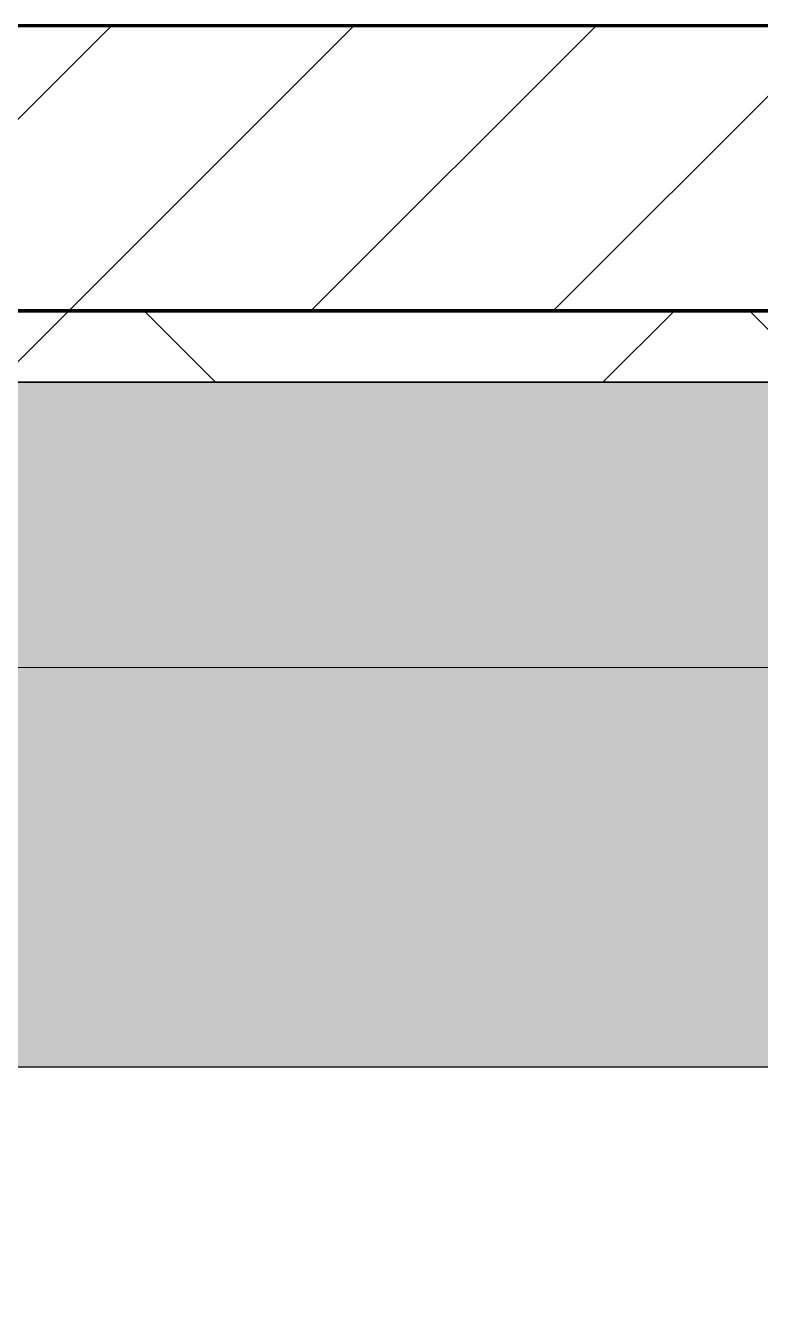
# Model space of a CAD drawing. Header units: millimetres. Extents: x -794334 to -714814, y -17806 to 22403.
# Drawn here: x -764793 to -764277, y 9255 to 10144 of the extents above; entities that cross this region are included whole.
import ezdxf
from ezdxf.xclip import XClip

# ---------------------------------------------------------------- set-up
doc = ezdxf.new("R2010")
doc.units = ezdxf.units.MM
doc.header["$XCLIPFRAME"] = 0
for name, color, linetype, lineweight in [('A-GENM', 1, 'Continuous', 9), ('A-GLAZ-CURT', 2, 'Continuous', 9), ('A-WALL', 5, 'Continuous', 35), ('A-WALL-FNSH', 2, 'Continuous', 35), ('A-WALL-PATT', 1, 'Continuous', 35)]:
    doc.layers.add(name, color=color, linetype=linetype, lineweight=lineweight)
doc.layers.add('A11_ALU.SOLID SHEET', color=2, linetype='Continuous')

# ---------------------------------------------------------------- blocks, each defined once
blk = doc.blocks.new('PPLS-PP19_Custom Tile Pattern - Custom Tile Pattern-V90-4252-01 ENLARGED CONCOURSE LEVEL - REFLECTED CEILING PLAN - SHEET 3')
at = {"layer": 'A-GLAZ-CURT'}
for p, q in [((-300, 0), (300, 0)), ((300, 0), (-300, 0)), ((195.99, 0), (207.24, 0)), ((207.24, 0), (195.99, 0)), ((208.36, 0), (213.31, 0)), ((213.31, 0), (208.36, 0)), ((230.06, 0), (300, 0)), ((-300, -50), (300, -50)), ((300, -50), (-300, -50))]:
    blk.add_line(p, q, dxfattribs=at)
at = {"layer": 'A-GLAZ-CURT', "flags": 128}
for points in [[(-207.71, 0), (-200.76, 0), (-194.02, 0), (-187.54, 0), (-181.38, 0), (-175.58, 0), (-170.25, 0), (-165.64, 0), (-162.01, 0), (-159.53, 0), (-157.46, 0), (-154.52, 0), (-149.42, 0), (-141.84, 0), (-132.81, 0), (-126.08, 0)], [(-125.17, 0), (-128.55, 0), (-134.16, 0), (-140.03, 0), (-145.5, 0), (-150.63, 0), (-155.53, 0), (-160.27, 0), (-164.95, 0), (-169.65, 0), (-174.47, 0), (-179.49, 0), (-184.81, 0), (-190.44, 0), (-196.37, 0), (-202.58, 0), (-209.04, 0)]]:
    blk.add_lwpolyline(points, dxfattribs=at)
at = {"layer": 'A-GLAZ-CURT'}
for points, knots in [([(-300, 0), (-284.65, 0), (-236.57, 0), (-179.47, 0), (-143.53, 0), (-131.04, 0)], [-5323.127839, -5323.127839, -5323.127839, -5323.127839, -4502.809032, -2700.551212, -1341.006173, -1341.006173, -1341.006173, -1341.006173]), ([(-199.15, 0), (-204.06, 0), (-229.61, 0), (-262.56, 0), (-294.48, 0), (-300, 0)], [-15473.903569, -15473.903569, -15473.903569, -15473.903569, -15131.813646, -13729.592194, -13439.944408, -13439.944408, -13439.944408, -13439.944408]), ([(-137.88, 0), (-140.56, 0), (-147.66, 0), (-147.69, 0), (-158.72, 0), (-174.02, 0), (-185.59, 0), (-209.77, 0), (-232.01, 0), (-255.22, 0), (-262.59, 0), (-264.9, 0), (-265.4, 0)], [-3187.727384, -3187.727384, -3187.727384, -3187.727384, -2919.378265, -2477.344047, -2237.412286, -2029.680487, -1755.085331, -1400.429864, -858.079193, -543.655514, -208.940337, 0, 0, 0, 0]), ([(-258.6, 0), (-257.91, 0), (-254.26, 0), (-241.25, 0), (-225.99, 0), (-213.1, 0), (-205.2, 0), (-201.08, 0), (-200.04, 0)], [-5722.54675, -5722.54675, -5722.54675, -5722.54675, -5657.471696, -5413.335975, -5017.494783, -4832.723979, -4666.091899, -4608.762483, -4608.762483, -4608.762483, -4608.762483]), ([(-133.82, 0), (-135.51, 0), (-137.8, 0), (-149.31, 0), (-162.01, 0), (-177.91, 0), (-199.46, 0), (-216.65, 0), (-231.26, 0), (-233.46, 0), (-234, 0)], [-2731.647847, -2731.647847, -2731.647847, -2731.647847, -2418.507304, -2308.929706, -2113.765672, -1763.376603, -1422.553702, -978.033455, -846.069444, -682.911962, -682.911962, -682.911962, -682.911962]), ([(-223.63, 0), (-219.39, 0), (-206.17, 0), (-188.58, 0), (-169.02, 0), (-152.12, 0), (-138.64, 0), (-132.46, 0), (-131.12, 0)], [-5463.295695, -5463.295695, -5463.295695, -5463.295695, -5161.076232, -4739.070012, -4465.409639, -4149.119819, -3839.893365, -3743.369272, -3743.369272, -3743.369272, -3743.369272]), ([(-132.08, 0), (-133, 0), (-152.77, 0), (-175.16, 0), (-198.92, 0)], [-17217.297136, -17217.297136, -17217.297136, -17217.297136, -17136.203329, -15479.099713, -15479.099713, -15479.099713, -15479.099713]), ([(-197.96, 0), (-194, 0), (-184.17, 0), (-171.77, 0), (-158.7, 0), (-157.22, 0)], [-4570.356129, -4570.356129, -4570.356129, -4570.356129, -4349.945572, -4000.813434, -3840.635403, -3840.635403, -3840.635403, -3840.635403]), ([(-152.35, 0), (-151.03, 0), (-147.71, 0), (-143.57, 0), (-138.62, 0)], [-3494.978217, -3494.978217, -3494.978217, -3494.978217, -3371.022232, -3227.460399, -3227.460399, -3227.460399, -3227.460399]), ([(-118.78, 0), (-121.86, 0), (-126.28, 0), (-136.96, 0), (-147.46, 0), (-150.03, 0), (-150.57, 0)], [-5938.474035, -5938.474035, -5938.474035, -5938.474035, -5700.061948, -5508.838257, -5298.784692, -5196.16478, -5196.16478, -5196.16478, -5196.16478]), ([(-150.34, 0), (-150.07, 0), (-147.75, 0), (-143.47, 0), (-134.98, 0), (-131.56, 0)], [-4948.728362, -4948.728362, -4948.728362, -4948.728362, -4883.323924, -4440.880425, -4206.419108, -4206.419108, -4206.419108, -4206.419108]), ([(-26.75, 0), (-27.82, 0), (-36.18, 0), (-53.55, 0), (-78.2, 0), (-110.94, 0), (-130.52, 0), (-147.74, 0), (-149.07, 0)], [-8718.362214, -8718.362214, -8718.362214, -8718.362214, -8532.293389, -8073.216054, -7508.296369, -7004.680444, -6449.282163, -6277.220794, -6277.220794, -6277.220794, -6277.220794]), ([(-148.23, 0), (-146.94, 0), (-140.15, 0), (-137.28, 0), (-134.43, 0), (-131.95, 0), (-131.75, 0)], [-6162.058746, -6162.058746, -6162.058746, -6162.058746, -6017.569127, -5560.701257, -5364.112219, -5347.262158, -5347.262158, -5347.262158, -5347.262158]), ([(-86.16, 0), (-91.37, 0), (-104.13, 0), (-122.65, 0), (-139.03, 0), (-146.11, 0), (-146.95, 0)], [-1681.3698, -1681.3698, -1681.3698, -1681.3698, -1374.161226, -945.742622, -741.901385, -489.130243, -489.130243, -489.130243, -489.130243]), ([(-146.69, 0), (-146.59, 0), (-145.49, 0), (-138.96, 0), (-133.64, 0), (-131.07, 0)], [-420.34245, -420.34245, -420.34245, -420.34245, -406.956646, -290.263673, -140.11415, -140.11415, -140.11415, -140.11415]), ([(-132.14, 0), (-133.01, 0), (-133.62, 0), (-134.09, 0), (-134.15, 0)], [-8393.731839, -8393.731839, -8393.731839, -8393.731839, -8266.114998, -8246.473386, -8246.473386, -8246.473386, -8246.473386]), ([(-120.13, 0), (-120.14, 0), (-120.24, 0), (-121.3, 0), (-129.25, 0), (-133.82, 0)], [-2933.992132, -2933.992132, -2933.992132, -2933.992132, -2920.575025, -2840.280255, -2731.647847, -2731.647847, -2731.647847, -2731.647847]), ([(-131.08, 0), (-129, 0), (-122.55, 0), (-107.3, 0), (-90.42, 0), (-75.26, 0), (-68.41, 0), (-65.12, 0), (-63.63, 0)], [-4195.612993, -4195.612993, -4195.612993, -4195.612993, -4054.690705, -3793.097032, -3402.597032, -3144.956779, -3050.982048, -2969.237017, -2969.237017, -2969.237017, -2969.237017]), ([(-72.93, 0), (-75.51, 0), (-90.67, 0), (-112.06, 0), (-131.04, 0)], [-19442.345229, -19442.345229, -19442.345229, -19442.345229, -18935.241197, -17247.954236, -17247.954236, -17247.954236, -17247.954236]), ([(-131.04, 0), (-129.73, 0), (-126.56, 0), (-124.19, 0), (-123.43, 0), (-123.28, 0)], [-3741.548244, -3741.548244, -3741.548244, -3741.548244, -3647.167523, -3488.92562, -3439.852845, -3439.852845, -3439.852845, -3439.852845]), ([(-130.93, 0), (-130.57, 0), (-127.62, 0), (-117.33, 0), (-92.04, 0), (-75.73, 0), (-66.95, 0), (-64.15, 0)], [-7362.922666, -7362.922666, -7362.922666, -7362.922666, -7293.749979, -6839.55839, -6236.997189, -5713.340575, -5301.30432, -5301.30432, -5301.30432, -5301.30432]), ([(-130.76, 0), (-127.75, 0), (-120.24, 0), (-110.8, 0), (-99.5, 0), (-91.46, 0)], [-1330.78196, -1330.78196, -1330.78196, -1330.78196, -1002.059161, -460.363443, 0, 0, 0, 0]), ([(-113.43, 0), (-113.44, 0), (-113.96, 0), (-119.73, 0), (-125.43, 0), (-127.03, 0), (-127.41, 0)], [-328.499627, -328.499627, -328.499627, -328.499627, -282.672656, -98.539552, -24.539552, 0, 0, 0, 0]), ([(-126.5, 0), (-122.44, 0), (-108.71, 0), (-86.68, 0), (-63.44, 0), (-54.4, 0), (-48.53, 0), (-30.79, 0), (-18.63, 0), (-1.28, 0), (4.49, 0)], [-5231.017328, -5231.017328, -5231.017328, -5231.017328, -4994.692869, -4542.524482, -4008.285538, -3689.699207, -3546.54457, -3315.260113, -2864.387349, -2490.960632, -2490.960632, -2490.960632, -2490.960632]), ([(-125.15, 0), (-124.93, 0), (-121.96, 0), (-113.01, 0), (-98.9, 0), (-85.29, 0), (-71.67, 0), (-65.93, 0), (-65.07, 0)], [-3362.7396, -3362.7396, -3362.7396, -3362.7396, -3342.215224, -3074.362186, -2902.289527, -2605.247022, -2322.099534, -2241.8264, -2241.8264, -2241.8264, -2241.8264]), ([(-122.08, 0), (-122.01, 0), (-121.69, 0), (-121.2, 0), (-120.88, 0)], [-3136.336417, -3136.336417, -3136.336417, -3136.336417, -3110.304437, -3035.164275, -3035.164275, -3035.164275, -3035.164275]), ([(-36.33, 0), (-36.43, 0), (-37.27, 0), (-45.02, 0), (-46.13, 0), (-60.59, 0), (-81.23, 0), (-99.51, 0), (-114.02, 0), (-117.28, 0), (-118.78, 0)], [-1855.773136, -1855.773136, -1855.773136, -1855.773136, -1810.870157, -1672.078046, -1405.135169, -1060.00838, -740.068933, -229.489605, -116.330425, 0, 0, 0, 0]), ([(-117.74, 0), (-117.19, 0), (-114.78, 0), (-113.43, 0), (-113.43, 0)], [-821.249067, -821.249067, -821.249067, -821.249067, -394.672656, -330.879064, -330.879064, -330.879064, -330.879064]), ([(-63.15, 0), (-69.51, 0), (-86.11, 0), (-107.61, 0), (-116.56, 0), (-117.56, 0)], [-2767.54044, -2767.54044, -2767.54044, -2767.54044, -2193.204658, -1433.981041, -985.49888, -985.49888, -985.49888, -985.49888]), ([(-115.82, 0), (-114.96, 0), (-110.41, 0), (-96.78, 0), (-79.7, 0), (-68.58, 0), (-63.17, 0)], [-5724.064692, -5724.064692, -5724.064692, -5724.064692, -5430.283136, -5103.229623, -4799.173296, -4514.234949, -4514.234949, -4514.234949, -4514.234949]), ([(9.32, 0), (9.08, 0), (7.65, 0), (2.57, 0), (-12.23, 0), (-25.64, 0), (-40, 0), (-56.24, 0), (-75.59, 0), (-94, 0), (-112.01, 0), (-114.94, 0), (-115.63, 0)], [-2922.926651, -2922.926651, -2922.926651, -2922.926651, -2882.788014, -2720.818881, -2518.50168, -2125.455881, -1792.521578, -1466.981642, -1208.454564, -789.402658, -501.969187, -243.577221, -243.577221, -243.577221, -243.577221]), ([(-91.46, 0), (-90.09, 0), (-84.7, 0), (-77.43, 0), (-72.73, 0), (-72.64, 0), (-72.64, 0)], [-19832.387487, -19832.387487, -19832.387487, -19832.387487, -19753.885894, -19541.04734, -19478.625389, -19471.062469, -19471.062469, -19471.062469, -19471.062469]), ([(-63.96, 0), (-64.13, 0), (-72.5, 0), (-80.63, 0), (-86.16, 0)], [-2171.769325, -2171.769325, -2171.769325, -2171.769325, -2007.031671, -1681.3698, -1681.3698, -1681.3698, -1681.3698]), ([(-29.03, 0), (-33.97, 0), (-43.74, 0), (-56.37, 0), (-71.66, 0), (-77.83, 0), (-82.66, 0), (-83.28, 0), (-83.28, 0)], [-2680.714891, -2680.714891, -2680.714891, -2680.714891, -2413.671296, -2161.752162, -2006.592567, -1646.621388, -1424.436217, -1393.971743, -1393.971743, -1393.971743, -1393.971743]), ([(-83.28, 0), (-83.28, 0), (-82.91, 0), (-76.14, 0), (-62.97, 0), (-48.14, 0), (-36.49, 0), (-33.57, 0), (-29.94, 0), (-28.57, 0)], [-1393.4169, -1393.4169, -1393.4169, -1393.4169, -1353.722004, -1274.333717, -1073.56893, -651.549973, -296.515819, -83.513472, 0, 0, 0, 0]), ([(-66.39, 0), (-66.39, 0), (-65.24, 0), (-63.81, 0), (-63.23, 0)], [-2493.31794, -2493.31794, -2493.31794, -2493.31794, -2315.303971, -2209.962054, -2209.962054, -2209.962054, -2209.962054]), ([(-64.15, 0), (-65.18, 0), (-66.17, 0), (-66.37, 0), (-66.38, 0)], [-2664.77252, -2664.77252, -2664.77252, -2664.77252, -2542.574734, -2498.224237, -2498.224237, -2498.224237, -2498.224237]), ([(31.18, 0), (25.97, 0), (11.99, 0), (-16.92, 0), (-44.68, 0), (-60.61, 0), (-63.38, 0)], [-4496.803627, -4496.803627, -4496.803627, -4496.803627, -4222.080604, -3745.412743, -2981.410125, -2693.411342, -2693.411342, -2693.411342, -2693.411342]), ([(-63.1, 0), (-61.15, 0), (-57.33, 0), (-54.49, 0), (-45.2, 0), (-40.79, 0), (-40.46, 0), (-40.44, 0)], [-2959.342917, -2959.342917, -2959.342917, -2959.342917, -2851.217951, -2734.127174, -2474.780881, -2410.990208, -2350.645972, -2350.645972, -2350.645972, -2350.645972]), ([(-63.06, 0), (-62.43, 0), (-61.16, 0), (-60.36, 0), (-59.97, 0)], [-5245.211464, -5245.211464, -5245.211464, -5245.211464, -5140.470607, -5006.787413, -5006.787413, -5006.787413, -5006.787413]), ([(-62.72, 0), (-54.35, 0), (-36.77, 0), (-12.85, 0), (0.39, 0), (4.31, 0)], [-4506.178587, -4506.178587, -4506.178587, -4506.178587, -4065.652676, -3589.737505, -3288.292483, -3288.292483, -3288.292483, -3288.292483]), ([(-62.48, 0), (-60.42, 0), (-51.88, 0), (-34.42, 0), (-29.82, 0), (-29.19, 0)], [-2165.127672, -2165.127672, -2165.127672, -2165.127672, -1809.437387, -963.711516, -666.19313, -666.19313, -666.19313, -666.19313]), ([(-36.62, 0), (-36.62, 0), (-40.35, 0), (-44.32, 0), (-53.7, 0), (-61.78, 0), (-62.33, 0)], [-4069.478503, -4069.478503, -4069.478503, -4069.478503, -3858.647035, -3538.256648, -2842.901703, -2792.246826, -2792.246826, -2792.246826, -2792.246826]), ([(-58.83, 0), (-58.37, 0), (-57.29, 0), (-54.23, 0), (-46.33, 0), (-42.62, 0), (-41.76, 0)], [-4859.52896, -4859.52896, -4859.52896, -4859.52896, -4680.891996, -4469.85053, -4321.566175, -4270.495146, -4270.495146, -4270.495146, -4270.495146]), ([(-51.83, 0), (-51.83, 0), (-51.78, 0), (-47.4, 0), (-46.01, 0), (-40.22, 0), (-36.78, 0)], [-632.814994, -632.814994, -632.814994, -632.814994, -627.965721, -508.377888, -260.442412, 0, 0, 0, 0]), ([(76.63, 0), (74.8, 0), (67.65, 0), (53.52, 0), (37, 0), (24.07, 0), (12.82, 0), (-2.9, 0), (-20.62, 0), (-32.81, 0), (-44.85, 0), (-51.43, 0), (-51.79, 0)], [-3095.572228, -3095.572228, -3095.572228, -3095.572228, -2950.589685, -2634.532728, -2313.748533, -2106.613311, -1925.670641, -1617.263037, -1290.787923, -1039.307308, -819.71621, -644.910881, -644.910881, -644.910881, -644.910881]), ([(-41.76, 0), (-39.9, 0), (-37.72, 0), (-36.92, 0), (-36.77, 0)], [-4270.495146, -4270.495146, -4270.495146, -4270.495146, -4161.040818, -4106.245333, -4106.245333, -4106.245333, -4106.245333]), ([(-36.78, 0), (-32.43, 0), (-19.22, 0), (8.83, 0), (42.53, 0), (65.11, 0), (72.59, 0)], [-6191.144455, -6191.144455, -6191.144455, -6191.144455, -5862.463379, -5340.621928, -4573.028122, -4136.757487, -4136.757487, -4136.757487, -4136.757487]), ([(-36.29, 0), (-36.29, 0), (-34.66, 0), (-28.88, 0), (-26.95, 0), (-26.54, 0)], [-9150.272121, -9150.272121, -9150.272121, -9150.272121, -9057.163041, -8919.836787, -8834.607043, -8834.607043, -8834.607043, -8834.607043]), ([(30.82, 0), (29.27, 0), (20.14, 0), (3.54, 0), (-16.58, 0), (-34.76, 0), (-36.04, 0)], [-10462.034656, -10462.034656, -10462.034656, -10462.034656, -10363.088938, -9884.23066, -9424.652049, -9182.880979, -9182.880979, -9182.880979, -9182.880979]), ([(-33.34, 0), (-33.34, 0), (-32.93, 0), (-31.16, 0), (-30.52, 0)], [-2415.024266, -2415.024266, -2415.024266, -2415.024266, -2357.633367, -2323.618664, -2323.618664, -2323.618664, -2323.618664]), ([(4.21, 0), (3.12, 0), (-4.61, 0), (-17.84, 0), (-30.57, 0), (-31.82, 0), (-32, 0)], [-3388.610552, -3388.610552, -3388.610552, -3388.610552, -3333.063701, -2994.501669, -2698.150104, -2614.070998, -2614.070998, -2614.070998, -2614.070998]), ([(-30.76, 0), (-30.73, 0), (-29.99, 0), (-23.47, 0), (-15.75, 0), (-15.19, 0)], [-54176.191683, -54176.191683, -54176.191683, -54176.191683, -54157.274271, -53749.15266, -53717.791567, -53717.791567, -53717.791567, -53717.791567]), ([(-30.52, 0), (-27.11, 0), (-17.83, 0), (5.99, 0), (22.06, 0), (37.44, 0), (45.92, 0), (57.76, 0), (64.47, 0), (71.26, 0), (72.59, 0), (72.77, 0)], [-2323.618664, -2323.618664, -2323.618664, -2323.618664, -2142.497158, -1716.209403, -1206.526904, -1089.329421, -901.315459, -753.071572, -495.328968, -421.953223, -410.132503, -410.132503, -410.132503, -410.132503]), ([(-13, 0), (-14.35, 0), (-17.68, 0), (-25.97, 0), (-29.52, 0), (-30.21, 0)], [-55207.591944, -55207.591944, -55207.591944, -55207.591944, -54789.006179, -54461.685999, -54290.791712, -54290.791712, -54290.791712, -54290.791712]), ([(4.3, 0), (3.36, 0), (-2.22, 0), (-13.89, 0), (-24.92, 0), (-29.03, 0)], [-3375.715047, -3375.715047, -3375.715047, -3375.715047, -3285.499107, -2903.012179, -2680.714891, -2680.714891, -2680.714891, -2680.714891]), ([(-28.98, 0), (-28.66, 0), (-27.39, 0), (-24.45, 0), (-22.56, 0)], [-166.548282, -166.548282, -166.548282, -166.548282, -102.06493, 0, 0, 0, 0]), ([(-28.57, 0), (-26.93, 0), (-20.29, 0), (-11.45, 0), (-1.37, 0), (4.06, 0), (4.44, 0)], [-5361.429781, -5361.429781, -5361.429781, -5361.429781, -5261.36855, -5050.479954, -4785.90057, -4765.715361, -4765.715361, -4765.715361, -4765.715361]), ([(-22.56, 0), (-20.27, 0), (-17.03, 0), (-11.36, 0), (-7.66, 0), (-6.6, 0), (-6.44, 0)], [-56468.192263, -56468.192263, -56468.192263, -56468.192263, -56344.022017, -56303.229861, -56166.290093, -56124.392176, -56124.392176, -56124.392176, -56124.392176]), ([(-15.19, 0), (-13.07, 0), (7.48, 0), (42.82, 0), (88.72, 0), (120.63, 0), (138.28, 0), (138.53, 0)], [-461.142613, -461.142613, -461.142613, -461.142613, -429.606584, -390.253598, -346.313304, -291.370682, -290.5735, -290.5735, -290.5735, -290.5735]), ([(-6.54, 0), (-6.73, 0), (-7.2, 0), (-7.6, 0), (-7.79, 0)], [-56009.792147, -56009.792147, -56009.792147, -56009.792147, -55949.290093, -55895.192118, -55895.192118, -55895.192118, -55895.192118]), ([(-2.63, 0), (-2.47, 0), (-1.22, 0), (4.92, 0), (15.97, 0), (22.54, 0), (24.49, 0)], [-226.825321, -226.825321, -226.825321, -226.825321, -220.269177, -206.416616, -198.214427, -187.717507, -187.717507, -187.717507, -187.717507]), ([(4.43, 0), (3, 0), (0.51, 0), (-1.67, 0), (-2.25, 0)], [-258.111572, -258.111572, -258.111572, -258.111572, -246.234814, -234.646884, -234.646884, -234.646884, -234.646884]), ([(72.04, 0), (67.35, 0), (55.09, 0), (35.84, 0), (15.57, 0), (7.99, 0), (4.68, 0)], [-344.148763, -344.148763, -344.148763, -344.148763, -330.153101, -307.516438, -285.83788, -258.799804, -258.799804, -258.799804, -258.799804]), ([(70.61, 0), (66.16, 0), (55.8, 0), (39.61, 0), (25.7, 0), (11.95, 0), (4.7, 0)], [-4647.237329, -4647.237329, -4647.237329, -4647.237329, -4326.416877, -4098.545751, -3766.694881, -3397.046131, -3397.046131, -3397.046131, -3397.046131]), ([(4.71, 0), (7.83, 0), (13.65, 0), (21.24, 0), (24.62, 0), (24.72, 0), (24.72, 0)], [-4761.130725, -4761.130725, -4761.130725, -4761.130725, -4596.498881, -4445.288762, -4384.376941, -4376.041937, -4376.041937, -4376.041937, -4376.041937]), ([(4.74, 0), (5.44, 0), (11.29, 0), (15.02, 0), (22.91, 0), (31, 0), (39.04, 0), (51.19, 0), (58.74, 0), (61.34, 0), (61.45, 0)], [-2485.526087, -2485.526087, -2485.526087, -2485.526087, -2439.246196, -2084.094819, -1956.422387, -1818.904206, -1645.594513, -1443.202566, -1228.752106, -1120.932285, -1120.932285, -1120.932285, -1120.932285]), ([(8.33, 0), (8.19, 0), (7.55, 0), (6.12, 0), (4.77, 0)], [-3574.286521, -3574.286521, -3574.286521, -3574.286521, -3526.962355, -3390.969975, -3390.969975, -3390.969975, -3390.969975]), ([(4.77, 0), (7.43, 0), (9.66, 0), (10.14, 0), (10.18, 0)], [-3276.232279, -3276.232279, -3276.232279, -3276.232279, -3066.359526, -3044.715262, -3044.715262, -3044.715262, -3044.715262]), ([(24.69, 0), (24.54, 0), (20.99, 0), (15.48, 0), (10.8, 0), (9.63, 0)], [-4368.572414, -4368.572414, -4368.572414, -4368.572414, -4306.476363, -4080.000647, -3772.857994, -3772.857994, -3772.857994, -3772.857994]), ([(18.16, 0), (19.15, 0), (24.25, 0), (25.66, 0), (26.12, 0)], [-5700.113719, -5700.113719, -5700.113719, -5700.113719, -5554.232259, -5302.431367, -5302.431367, -5302.431367, -5302.431367]), ([(114.39, 0), (114.2, 0), (112.08, 0), (105.42, 0), (92.38, 0), (85.59, 0), (74.4, 0), (62.26, 0), (51.85, 0), (43.81, 0), (29.53, 0), (20.67, 0), (18.85, 0), (18.16, 0)], [-8148.58938, -8148.58938, -8148.58938, -8148.58938, -8105.191388, -7723.759874, -7531.75727, -7135.649961, -6924.452779, -6738.82075, -6548.303034, -6314.283804, -6135.05769, -5972.647715, -5832.674503, -5832.674503, -5832.674503, -5832.674503]), ([(27.44, 0), (27.9, 0), (29.54, 0), (38.07, 0), (52.99, 0), (66.85, 0), (72.6, 0)], [-5037.309798, -5037.309798, -5037.309798, -5037.309798, -4887.603822, -4705.298446, -4353.683244, -3984.690376, -3984.690376, -3984.690376, -3984.690376]), ([(27.89, 0), (29.09, 0), (33.4, 0), (48.37, 0), (71.92, 0), (100.57, 0), (116.36, 0), (128.63, 0), (128.95, 0)], [-147.777612, -147.777612, -147.777612, -147.777612, -135.792042, -118.513713, -97.899267, -63.759246, -39.050993, -35.895543, -35.895543, -35.895543, -35.895543]), ([(53.18, 0), (53.06, 0), (52.22, 0), (44.99, 0), (36.46, 0), (30.82, 0)], [-622.740158, -622.740158, -622.740158, -622.740158, -566.066452, -360.610861, 0, 0, 0, 0]), ([(136.44, 0), (121.66, 0), (86.93, 0), (51.16, 0), (31.18, 0)], [-106.750556, -106.750556, -106.750556, -106.750556, -59.610984, 0, 0, 0, 0]), ([(168.37, 0), (167.68, 0), (162.47, 0), (147.02, 0), (109.77, 0), (76.86, 0), (57.82, 0), (46.51, 0), (41.18, 0), (36.02, 0), (35.54, 0), (35.54, 0)], [-543.375029, -543.375029, -543.375029, -543.375029, -530.793311, -458.593899, -401.860199, -357.622665, -341.267687, -334.000314, -326.15566, -319.318397, -317.489778, -317.489778, -317.489778, -317.489778]), ([(36.29, 0), (37.77, 0), (48.82, 0), (59.34, 0), (68.45, 0), (72.58, 0)], [-314.598523, -314.598523, -314.598523, -314.598523, -305.899624, -287.17622, -271.719174, -271.719174, -271.719174, -271.719174]), ([(61.47, 0), (61.47, 0), (61.21, 0), (54.61, 0), (53.71, 0), (53.56, 0)], [-1113.311073, -1113.311073, -1113.311073, -1113.311073, -1096.402191, -891.204116, -747.28819, -747.28819, -747.28819, -747.28819]), ([(76.22, 0), (75.58, 0), (73.64, 0), (71.05, 0), (70.61, 0)], [-193.634889, -193.634889, -193.634889, -193.634889, -31.537676, 0, 0, 0, 0]), ([(103.09, 0), (101.08, 0), (91.05, 0), (80.77, 0), (72.58, 0)], [-375.435014, -375.435014, -375.435014, -375.435014, -369.147452, -344.687606, -344.687606, -344.687606, -344.687606]), ([(72.97, 0), (73.22, 0), (76.54, 0), (84.83, 0), (86.01, 0), (92.51, 0), (94.33, 0)], [-3976.823525, -3976.823525, -3976.823525, -3976.823525, -3960.84581, -3759.045785, -3336.541051, -2783.776468, -2783.776468, -2783.776468, -2783.776468]), ([(73.07, 0), (73.64, 0), (78.01, 0), (82.12, 0), (83.66, 0)], [-4127.429637, -4127.429637, -4127.429637, -4127.429637, -4094.177415, -3869.465285, -3869.465285, -3869.465285, -3869.465285]), ([(73.7, 0), (79.27, 0), (99.48, 0), (124.45, 0), (132.42, 0), (134.6, 0)], [-270.319199, -270.319199, -270.319199, -270.319199, -249.500363, -194.761443, -152.241002, -152.241002, -152.241002, -152.241002]), ([(73.74, 0), (74.41, 0), (75.43, 0), (76.03, 0), (76.21, 0)], [-387.269777, -387.269777, -387.269777, -387.269777, -334.951786, -290.452333, -290.452333, -290.452333, -290.452333]), ([(94.4, 0), (94.4, 0), (94.64, 0), (99.11, 0), (108.97, 0), (120.79, 0), (132.38, 0), (139.39, 0), (140.47, 0)], [-2348.345796, -2348.345796, -2348.345796, -2348.345796, -2310.419338, -2233.599744, -2052.234781, -1843.028543, -1530.39897, -1472.705105, -1472.705105, -1472.705105, -1472.705105]), ([(129.02, 0), (129.02, 0), (124.41, 0), (122.35, 0), (114.96, 0), (108.04, 0), (103.09, 0)], [-35.386604, -35.386604, -35.386604, -35.386604, -31.430235, -22.807238, -15.488593, 0, 0, 0, 0]), ([(157.9, 0), (156.77, 0), (151.67, 0), (143.29, 0), (134.04, 0), (126.24, 0), (118.6, 0), (114.23, 0), (111.98, 0), (105.66, 0), (105.23, 0), (105.23, 0)], [-10292.955006, -10292.955006, -10292.955006, -10292.955006, -10098.273015, -9847.788484, -9677.714971, -9567.007022, -9453.21225, -9220.200448, -9012.77275, -8966.157302, -8929.495943, -8929.495943, -8929.495943, -8929.495943]), ([(105.26, 0), (105.52, 0), (111.01, 0), (112.65, 0), (113.59, 0)], [-8920.561005, -8920.561005, -8920.561005, -8920.561005, -8814.835624, -8577.462505, -8577.462505, -8577.462505, -8577.462505]), ([(128.58, 0), (128.8, 0), (130.16, 0), (139.26, 0), (152.67, 0), (161.24, 0), (162.19, 0), (162.75, 0)], [-633.326174, -633.326174, -633.326174, -633.326174, -627.736123, -618.981161, -602.094757, -592.980799, -581.414464, -581.414464, -581.414464, -581.414464]), ([(137.1, 0), (136, 0), (133.64, 0), (129.87, 0), (129.11, 0)], [-670.405967, -670.405967, -670.405967, -670.405967, -651.020627, -640.742133, -640.742133, -640.742133, -640.742133]), ([(141.29, 0), (148.07, 0), (164.59, 0), (185.23, 0), (193.62, 0), (194.69, 0), (194.79, 0)], [-1458.168626, -1458.168626, -1458.168626, -1458.168626, -1095.004608, -529.74427, -295.064701, -265.121568, -265.121568, -265.121568, -265.121568]), ([(193.8, 0), (193.33, 0), (190.11, 0), (183.13, 0), (171, 0), (161.95, 0), (161.28, 0), (158.35, 0), (157.85, 0), (157.77, 0)], [-11665.349007, -11665.349007, -11665.349007, -11665.349007, -11565.880756, -11105.624034, -10839.086983, -10768.332124, -10666.779182, -10580.760289, -10550.278881, -10550.278881, -10550.278881, -10550.278881]), ([(300, 0), (286.53, 0), (254.22, 0), (207.11, 0), (177.41, 0), (159.34, 0), (158.33, 0), (158.3, 0)], [-285.253232, -285.253232, -285.253232, -285.253232, -244.693688, -187.987675, -143.776725, -129.632772, -123.352749, -123.352749, -123.352749, -123.352749]), ([(159.07, 0), (159.13, 0), (160.84, 0), (165.21, 0), (174.15, 0), (185.98, 0), (208.82, 0), (219.42, 0), (230.06, 0)], [-115.643202, -115.643202, -115.643202, -115.643202, -114.681583, -87.660824, -65.295536, -41.623857, -24.459831, 0, 0, 0, 0]), ([(162.75, 0), (165.4, 0), (170.91, 0), (172.61, 0), (172.61, 0)], [-111.264224, -111.264224, -111.264224, -111.264224, -56.742688, -19.085662, -19.085662, -19.085662, -19.085662]), ([(247.1, 0), (246.76, 0), (245.04, 0), (238.34, 0), (226.56, 0), (221.1, 0), (200.27, 0), (182.99, 0), (174.27, 0), (169.67, 0), (168.99, 0)], [-9649.085549, -9649.085549, -9649.085549, -9649.085549, -9581.591397, -9406.094246, -9221.510254, -9016.44624, -8717.832359, -8253.978395, -8152.463617, -8069.855175, -8069.855175, -8069.855175, -8069.855175]), ([(207.63, 0), (206.64, 0), (201.39, 0), (187.54, 0), (175.3, 0), (169.49, 0)], [-189.769456, -189.769456, -189.769456, -189.769456, -184.406837, -162.427601, -142.916156, -142.916156, -142.916156, -142.916156]), ([(171.51, 0), (176.48, 0), (193.23, 0), (201.45, 0), (206.02, 0), (208.19, 0)], [-7971.819559, -7971.819559, -7971.819559, -7971.819559, -7784.112253, -7606.717214, -7311.684787, -7311.684787, -7311.684787, -7311.684787]), ([(172.07, 0), (177.66, 0), (187.87, 0), (201.08, 0), (207.47, 0), (213.96, 0), (215.11, 0)], [-255.364076, -255.364076, -255.364076, -255.364076, -237.955587, -223.92608, -215.862851, -208.75215, -208.75215, -208.75215, -208.75215]), ([(208.34, 0), (208.45, 0), (210.31, 0), (213.9, 0), (241.96, 0), (266.73, 0), (281.71, 0), (291.71, 0), (296.52, 0), (297.86, 0), (298.09, 0)], [-7304.43035, -7304.43035, -7304.43035, -7304.43035, -7289.299508, -7042.621073, -6582.165592, -6068.460911, -5766.029927, -5566.724884, -5280.360606, -5199.253518, -5199.253518, -5199.253518, -5199.253518]), ([(215.22, 0), (214.62, 0), (211.94, 0), (209.7, 0), (208.34, 0)], [-203.825446, -203.825446, -203.825446, -203.825446, -198.527383, -191.062559, -191.062559, -191.062559, -191.062559]), ([(300, 0), (288.22, 0), (262, 0), (230.43, 0), (219.94, 0), (219.02, 0)], [-12528.858583, -12528.858583, -12528.858583, -12528.858583, -11905.454923, -11162.864862, -10856.732305, -10856.732305, -10856.732305, -10856.732305]), ([(219.9, 0), (220.86, 0), (227.84, 0), (242.06, 0), (246.54, 0), (246.96, 0)], [-10670.940496, -10670.940496, -10670.940496, -10670.940496, -10511.382485, -9925.173265, -9834.877357, -9834.877357, -9834.877357, -9834.877357]), ([(284.76, 0), (284.76, 0), (285.09, 0), (287.47, 0), (293.59, 0), (297.76, 0), (300, 0)], [-4110.630118, -4110.630118, -4110.630118, -4110.630118, -4053.389046, -3959.664717, -3862.421465, -3746.95702, -3746.95702, -3746.95702, -3746.95702]), ([(297.38, 0), (295.84, 0), (291.62, 0), (285.38, 0), (284.87, 0)], [-4803.172655, -4803.172655, -4803.172655, -4803.172655, -4358.271401, -4143.037883, -4143.037883, -4143.037883, -4143.037883])]:
    blk.add_open_spline(points, degree=3, knots=knots, dxfattribs=at)
for points in [[(-134.15, 0), (-133.5, 0), (-132.53, 0), (-131.07, 0)], [(-127.41, 0), (-129.15, 0), (-130.42, 0), (-131.37, 0)], [(-131.16, 0), (-129.84, 0), (-128.23, 0), (-126.5, 0)], [(-131.05, 0), (-128.67, 0), (-126.66, 0), (-125.15, 0)], [(-39.84, 0), (-39.08, 0), (-38.11, 0), (-37.36, 0)], [(24.49, 0), (25.23, 0), (25.72, 0), (26.04, 0)], [(80.35, 0), (79.57, 0), (78.27, 0), (76.63, 0)], [(84.06, 0), (83.48, 0), (82.41, 0), (81.72, 0)], [(168.74, 0), (168.74, 0), (169.81, 0), (171.51, 0)], [(195.11, 0), (194.91, 0), (194.44, 0), (193.8, 0)]]:
    blk.add_open_spline(points, degree=3, dxfattribs=at)
blk = doc.blocks.new('PPLS-PP19_Custom Tile Pattern - Custom Tile Pattern-V91-4252-01 ENLARGED CONCOURSE LEVEL - REFLECTED CEILING PLAN - SHEET 3')
at = {"layer": 'A-GLAZ-CURT'}
for p, q in [((-300, 0), (300, 0)), ((300, 0), (-300, 0)), ((-293.07, 0), (-275.75, 0)), ((-275.75, 0), (-293.07, 0)), ((-300, -50), (300, -50)), ((300, -50), (-300, -50))]:
    blk.add_line(p, q, dxfattribs=at)
at = {"layer": 'A-GLAZ-CURT', "flags": 128}
for points in [[(-300, 0), (-291.56, 0), (-283.3, 0), (-275.2, 0), (-267.26, 0), (-259.45, 0), (-251.77, 0), (-244.2, 0), (-236.74, 0), (-229.36, 0), (-222.06, 0), (-214.83, 0), (-207.71, 0), (-200.76, 0), (-194.02, 0), (-188.03, 0)], [(-283.55, 0), (-291.73, 0), (-300, 0)]]:
    blk.add_lwpolyline(points, dxfattribs=at)
at = {"layer": 'A-GLAZ-CURT'}
for points, knots in [([(-300, 0), (-284.65, 0), (-236.57, 0), (-174.61, 0), (-134.95, 0), (-120.84, 0), (-120.14, 0)], [-5323.127839, -5323.127839, -5323.127839, -5323.127839, -4502.809032, -2700.551212, -1002.059161, -912.77874, -912.77874, -912.77874, -912.77874]), ([(-120.16, 0), (-124.87, 0), (-151.95, 0), (-202.69, 0), (-262.56, 0), (-294.48, 0), (-300, 0)], [-17579.477152, -17579.477152, -17579.477152, -17579.477152, -17136.203329, -15131.813646, -13729.592194, -13439.944408, -13439.944408, -13439.944408, -13439.944408])]:
    blk.add_open_spline(points, degree=3, knots=knots, dxfattribs=at)
blk = doc.blocks.new('Curved Concourse Ceiling6 - Curved Concourse Ceiling-12515612-4252-01 ENLARGED CONCOURSE LEVEL - REFLECTED CEILING PLAN - SHEET 3')
at = {"layer": 'A-GENM'}
h = blk.add_hatch(color=256, dxfattribs=at)
h.paths.add_polyline_path([(-757257.49, 4129.03), (-757257.5, 9894.02), (-766307.49, 9893.72), (-766307.42, 4129.03), (-757903.08, 4129.03)])
h.paths.add_polyline_path([(-757903.08, 4329.03), (-766107.49, 4329.03), (-766107.49, 9694.03), (-757457.49, 9694.03), (-757457.49, 4329.03)])
blk.add_hatch(color=256, dxfattribs=at).paths.add_polyline_path([(-757903.08, 9414.03), (-757737.49, 9414.03), (-757457.49, 9694.03), (-766107.49, 9694.03), (-765827.49, 9414.03), (-758989.1, 9414.03)])
for p, q in [((-757257.49, 9894.03), (-766307.49, 9894.03)), ((-757257.49, 9894.03), (-766307.49, 9894.03)), ((-757457.49, 9694.03), (-766107.49, 9694.03)), ((-757457.49, 9694.03), (-766107.49, 9694.03)), ((-765827.49, 9414.03), (-757737.49, 9414.03)), ((-757737.49, 9414.03), (-765827.49, 9414.03))]:
    blk.add_line(p, q, dxfattribs=at)
blk = doc.blocks.new('*U1029')
at = {"layer": 'A-GENM'}
blk.add_blockref('Curved Concourse Ceiling6 - Curved Concourse Ceiling-12515612-4252-01 ENLARGED CONCOURSE LEVEL - REFLECTED CEILING PLAN - SHEET 3', (778882.37, -3579.02), dxfattribs=at)
at = {"layer": 'A-GLAZ-CURT', "rotation": 180}
for name, p in [('PPLS-PP19_Custom Tile Pattern - Custom Tile Pattern-V91-4252-01 ENLARGED CONCOURSE LEVEL - REFLECTED CEILING PLAN - SHEET 3', (13800, 6315)), ('PPLS-PP19_Custom Tile Pattern - Custom Tile Pattern-V90-4252-01 ENLARGED CONCOURSE LEVEL - REFLECTED CEILING PLAN - SHEET 3', (14400, 6315))]:
    blk.add_blockref(name, p, dxfattribs=at)
blk = doc.blocks.new('*U1230')
for points in [[(0, 0), (9050, 0), (9050, 5765), (0, 5765)], [(480, 480), (8570, 480), (8570, 5285), (480, 5285)]]:
    blk.add_lwpolyline(points, close=True)
blk = doc.blocks.new('*U1630')
blk.add_lwpolyline([(-4139.52, 6315), (-75674.95, 6315), (-75674.95, 550), (-4139.52, 550)], close=True)
blk.add_blockref('*U1230', (-21625.12, 550))

msp = doc.modelspace()

# ---------------------------------------------------------------- block references
at = {"layer": 'A11_ALU.SOLID SHEET'}
ref = msp.add_blockref('*U1630', (-744681.24, 3579.02), dxfattribs=at)
XClip(ref).set_block_clipping_path([(-45802.4668593339, -9620.0029952967), (23702.8690583039, 10334.9999958097)])

# ---------------------------------------------------------------- next in the draw order: hatches: boundary and pattern name
at = {"layer": 'A-WALL-PATT', "lineweight": 9}
h = msp.add_hatch(dxfattribs=at)
h.set_pattern_fill('FP_2', color=256, style=0, pattern_type=2)
h.set_pattern_definition([(45, (0, 0), (-84.852814, 84.852814), [])])
h.paths.add_polyline_path([(-745742.17, 9944.02), (-745742.17, 10144.02), (-783082.17, 10144.02), (-783082.17, 9944.02), (-747042.87, 9944.02)])
h = msp.add_hatch(dxfattribs=at)
h.set_pattern_fill('FP_5', color=256, style=0, pattern_type=2)
h.set_pattern_definition([(45, (0, 0), (-212.13203, 212.13203), []), (135, (0, 0), (-212.13203, -212.13203), [])])
h.paths.add_polyline_path([(-748821.9, 9894.02), (-748821.9, 9944.02), (-783057.37, 9944.02), (-783057.37, 9894.02), (-749214.91, 9894.02)])

# ---------------------------------------------------------------- next in the draw order: linework, layer by layer
at = {"layer": 'A-WALL', "color": 7, "lineweight": 70}
for p, q in [((-783082.17, 10144.02), (-745742.17, 10144.02)), ((-783057.37, 9944.02), (-748821.9, 9944.02)), ((-748821.9, 9944.02), (-783057.37, 9944.02))]:
    msp.add_line(p, q, dxfattribs=at)
at = {"layer": 'A-WALL-FNSH', "color": 250}
msp.add_line((-748821.9, 9894.02), (-783057.37, 9894.02), dxfattribs=at)

# ---------------------------------------------------------------- next in the draw order: block references
msp.add_blockref('*U1029', (-778882.37, 3579.02))

doc.saveas('drawing.dxf')
